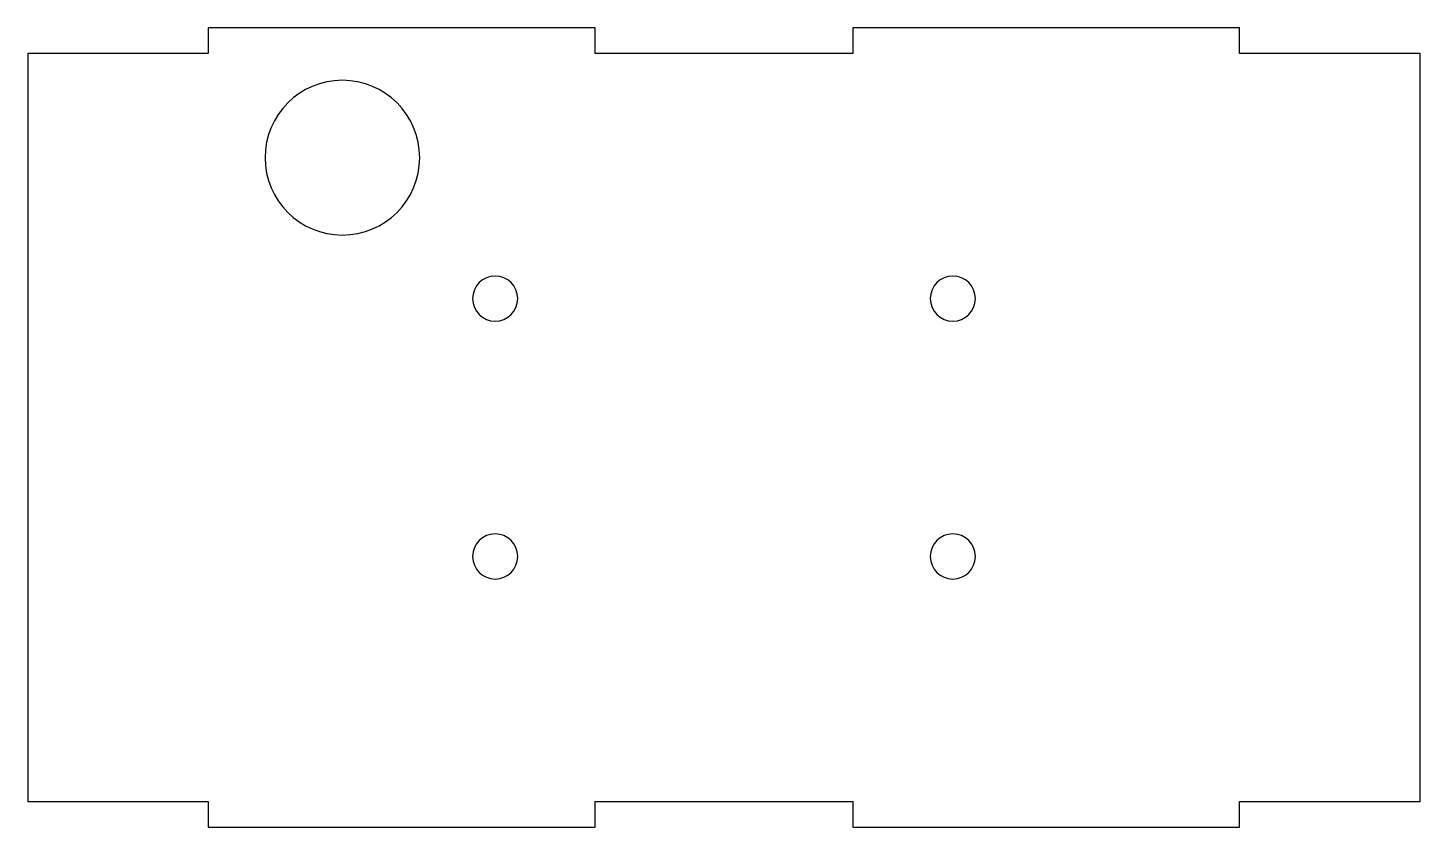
# Model space of a CAD drawing. Header units: millimetres. Extents: x 591 to 699, y -144 to -82.
import ezdxf

# ---------------------------------------------------------------- set-up
doc = ezdxf.new("R2010")
doc.units = ezdxf.units.MM
doc.header["$MEASUREMENT"] = 0
doc.layers.add('Layer 1', color=7, linetype='Continuous', lineweight=0)

msp = doc.modelspace()

# ---------------------------------------------------------------- linework, layer by layer
at = {"layer": 'Layer 1', "color": 240, "lineweight": 25, "true_color": 0xed2224}
for points, knots in [([(698.78, -142), (698.78, -142), (684.78, -142), (684.78, -142), (684.78, -142), (684.78, -144), (684.78, -144), (684.78, -144), (654.78, -144), (654.78, -144), (654.78, -144), (654.78, -142), (654.78, -142), (654.78, -142), (634.78, -142), (634.78, -142), (634.78, -142), (634.78, -144), (634.78, -144), (634.78, -144), (604.78, -144), (604.78, -144), (604.78, -144), (604.78, -142), (604.78, -142), (604.78, -142), (590.78, -142), (590.78, -142), (590.78, -122.67), (590.78, -103.33), (590.78, -84), (590.78, -84), (604.78, -84), (604.78, -84), (604.78, -84), (604.78, -82), (604.78, -82), (604.78, -82), (634.78, -82), (634.78, -82), (634.78, -82), (634.78, -84), (634.78, -84), (634.78, -84), (654.78, -84), (654.78, -84), (654.78, -84), (654.78, -82), (654.78, -82), (654.78, -82), (684.78, -82), (684.78, -82), (684.78, -82), (684.78, -84), (684.78, -84), (684.78, -84), (698.78, -84), (698.78, -84), (698.78, -103.33), (698.78, -122.67), (698.78, -142)], [0, 0, 0, 0, 1, 1, 1, 2, 2, 2, 3, 3, 3, 4, 4, 4, 5, 5, 5, 6, 6, 6, 7, 7, 7, 8, 8, 8, 9, 9, 9, 10, 10, 10, 11, 11, 11, 12, 12, 12, 13, 13, 13, 14, 14, 14, 15, 15, 15, 16, 16, 16, 17, 17, 17, 18, 18, 18, 19, 19, 19, 20, 20, 20, 20]), ([(615.18, -98.07), (615.18, -98.07), (615.18, -98.07), (615.18, -98.07), (611.87, -98.07), (609.18, -95.38), (609.18, -92.07), (609.18, -92.07), (609.18, -92.07), (609.18, -92.07), (609.18, -88.75), (611.87, -86.07), (615.18, -86.07), (615.18, -86.07), (615.18, -86.07), (615.18, -86.07), (618.5, -86.07), (621.18, -88.75), (621.18, -92.07), (621.18, -92.07), (621.18, -92.07), (621.18, -92.07), (621.18, -95.38), (618.5, -98.07), (615.18, -98.07)], [0, 0, 0, 0, 1, 1, 1, 2, 2, 2, 3, 3, 3, 4, 4, 4, 5, 5, 5, 6, 6, 6, 7, 7, 7, 8, 8, 8, 8]), ([(627.03, -104.75), (627.03, -104.75), (627.03, -104.75), (627.03, -104.75), (626.07, -104.75), (625.28, -103.97), (625.28, -103), (625.28, -103), (625.28, -103), (625.28, -103), (625.28, -102.03), (626.07, -101.25), (627.03, -101.25), (627.03, -101.25), (627.03, -101.25), (627.03, -101.25), (628, -101.25), (628.78, -102.03), (628.78, -103), (628.78, -103), (628.78, -103), (628.78, -103), (628.78, -103.97), (628, -104.75), (627.03, -104.75)], [0, 0, 0, 0, 1, 1, 1, 2, 2, 2, 3, 3, 3, 4, 4, 4, 5, 5, 5, 6, 6, 6, 7, 7, 7, 8, 8, 8, 8]), ([(627.03, -104.75), (627.03, -104.75), (627.03, -104.75), (627.03, -104.75), (626.07, -104.75), (625.28, -103.97), (625.28, -103), (625.28, -103), (625.28, -103), (625.28, -103), (625.28, -102.03), (626.07, -101.25), (627.03, -101.25), (627.03, -101.25), (627.03, -101.25), (627.03, -101.25), (628, -101.25), (628.78, -102.03), (628.78, -103), (628.78, -103), (628.78, -103), (628.78, -103), (628.78, -103.97), (628, -104.75), (627.03, -104.75)], [0, 0, 0, 0, 1, 1, 1, 2, 2, 2, 3, 3, 3, 4, 4, 4, 5, 5, 5, 6, 6, 6, 7, 7, 7, 8, 8, 8, 8]), ([(662.53, -104.75), (662.53, -104.75), (662.53, -104.75), (662.53, -104.75), (661.57, -104.75), (660.78, -103.97), (660.78, -103), (660.78, -103), (660.78, -103), (660.78, -103), (660.78, -102.03), (661.57, -101.25), (662.53, -101.25), (662.53, -101.25), (662.53, -101.25), (662.53, -101.25), (663.5, -101.25), (664.28, -102.03), (664.28, -103), (664.28, -103), (664.28, -103), (664.28, -103), (664.28, -103.97), (663.5, -104.75), (662.53, -104.75)], [0, 0, 0, 0, 1, 1, 1, 2, 2, 2, 3, 3, 3, 4, 4, 4, 5, 5, 5, 6, 6, 6, 7, 7, 7, 8, 8, 8, 8]), ([(662.53, -104.75), (662.53, -104.75), (662.53, -104.75), (662.53, -104.75), (661.57, -104.75), (660.78, -103.97), (660.78, -103), (660.78, -103), (660.78, -103), (660.78, -103), (660.78, -102.03), (661.57, -101.25), (662.53, -101.25), (662.53, -101.25), (662.53, -101.25), (662.53, -101.25), (663.5, -101.25), (664.28, -102.03), (664.28, -103), (664.28, -103), (664.28, -103), (664.28, -103), (664.28, -103.97), (663.5, -104.75), (662.53, -104.75)], [0, 0, 0, 0, 1, 1, 1, 2, 2, 2, 3, 3, 3, 4, 4, 4, 5, 5, 5, 6, 6, 6, 7, 7, 7, 8, 8, 8, 8]), ([(627.03, -124.75), (627.03, -124.75), (627.03, -124.75), (627.03, -124.75), (626.07, -124.75), (625.28, -123.97), (625.28, -123), (625.28, -123), (625.28, -123), (625.28, -123), (625.28, -122.03), (626.07, -121.25), (627.03, -121.25), (627.03, -121.25), (627.03, -121.25), (627.03, -121.25), (628, -121.25), (628.78, -122.03), (628.78, -123), (628.78, -123), (628.78, -123), (628.78, -123), (628.78, -123.97), (628, -124.75), (627.03, -124.75)], [0, 0, 0, 0, 1, 1, 1, 2, 2, 2, 3, 3, 3, 4, 4, 4, 5, 5, 5, 6, 6, 6, 7, 7, 7, 8, 8, 8, 8]), ([(627.03, -124.75), (627.03, -124.75), (627.03, -124.75), (627.03, -124.75), (626.07, -124.75), (625.28, -123.97), (625.28, -123), (625.28, -123), (625.28, -123), (625.28, -123), (625.28, -122.03), (626.07, -121.25), (627.03, -121.25), (627.03, -121.25), (627.03, -121.25), (627.03, -121.25), (628, -121.25), (628.78, -122.03), (628.78, -123), (628.78, -123), (628.78, -123), (628.78, -123), (628.78, -123.97), (628, -124.75), (627.03, -124.75)], [0, 0, 0, 0, 1, 1, 1, 2, 2, 2, 3, 3, 3, 4, 4, 4, 5, 5, 5, 6, 6, 6, 7, 7, 7, 8, 8, 8, 8]), ([(662.53, -124.75), (662.53, -124.75), (662.53, -124.75), (662.53, -124.75), (661.57, -124.75), (660.78, -123.97), (660.78, -123), (660.78, -123), (660.78, -123), (660.78, -123), (660.78, -122.03), (661.57, -121.25), (662.53, -121.25), (662.53, -121.25), (662.53, -121.25), (662.53, -121.25), (663.5, -121.25), (664.28, -122.03), (664.28, -123), (664.28, -123), (664.28, -123), (664.28, -123), (664.28, -123.97), (663.5, -124.75), (662.53, -124.75)], [0, 0, 0, 0, 1, 1, 1, 2, 2, 2, 3, 3, 3, 4, 4, 4, 5, 5, 5, 6, 6, 6, 7, 7, 7, 8, 8, 8, 8]), ([(662.53, -124.75), (662.53, -124.75), (662.53, -124.75), (662.53, -124.75), (661.57, -124.75), (660.78, -123.97), (660.78, -123), (660.78, -123), (660.78, -123), (660.78, -123), (660.78, -122.03), (661.57, -121.25), (662.53, -121.25), (662.53, -121.25), (662.53, -121.25), (662.53, -121.25), (663.5, -121.25), (664.28, -122.03), (664.28, -123), (664.28, -123), (664.28, -123), (664.28, -123), (664.28, -123.97), (663.5, -124.75), (662.53, -124.75)], [0, 0, 0, 0, 1, 1, 1, 2, 2, 2, 3, 3, 3, 4, 4, 4, 5, 5, 5, 6, 6, 6, 7, 7, 7, 8, 8, 8, 8])]:
    msp.add_open_spline(points, degree=3, knots=knots, dxfattribs=at)

doc.saveas('drawing.dxf')
